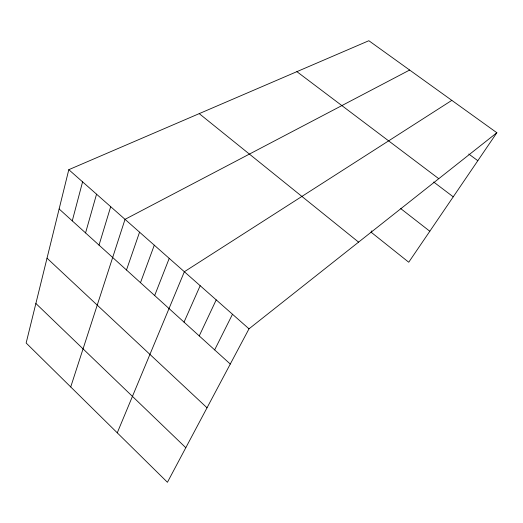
<?xml version="1.0" encoding="UTF-8"?>
<svg xmlns="http://www.w3.org/2000/svg" width="523" height="523" viewBox="0 0 523 523"><rect width="100%" height="100%" fill="white"/><g stroke="black" fill="none" stroke-linecap="round" stroke-linejoin="round"><path stroke-width="0.78" d="M68.801 169.681L26.15 343.01L167.432 482.278L249 328.83L496.85 132.737L368.859 40.722L68.801 169.681L249 328.83M72.266 220.869L82.582 181.854M85.563 232.918L96.546 194.183M99.03 245.124L110.693 206.683M70.723 386.948L125.03 219.346L409.64 70.036M126.488 270.005L139.563 232.179M140.484 282.682L154.292 245.189M154.664 295.534L169.223 258.375M117.263 432.828L184.358 271.744L451.826 100.37M184.031 322.135L200.172 285.708M199.237 335.916L216.215 299.875M214.652 349.88L232.487 314.251M371.814 230.852L371.023 232.134L408.738 262.226L496.85 132.737M468.771 154.03L477.826 160.692M296.887 71.651L438.764 178.696M433.685 182.017L453.238 196.825M400.742 208.612L429.814 231.244M199.224 113.628L358.588 242.129M59.132 208.971L230.283 364.047M47.024 258.179L207.03 407.79M35.878 303.484L185.802 447.714"/></g></svg>
